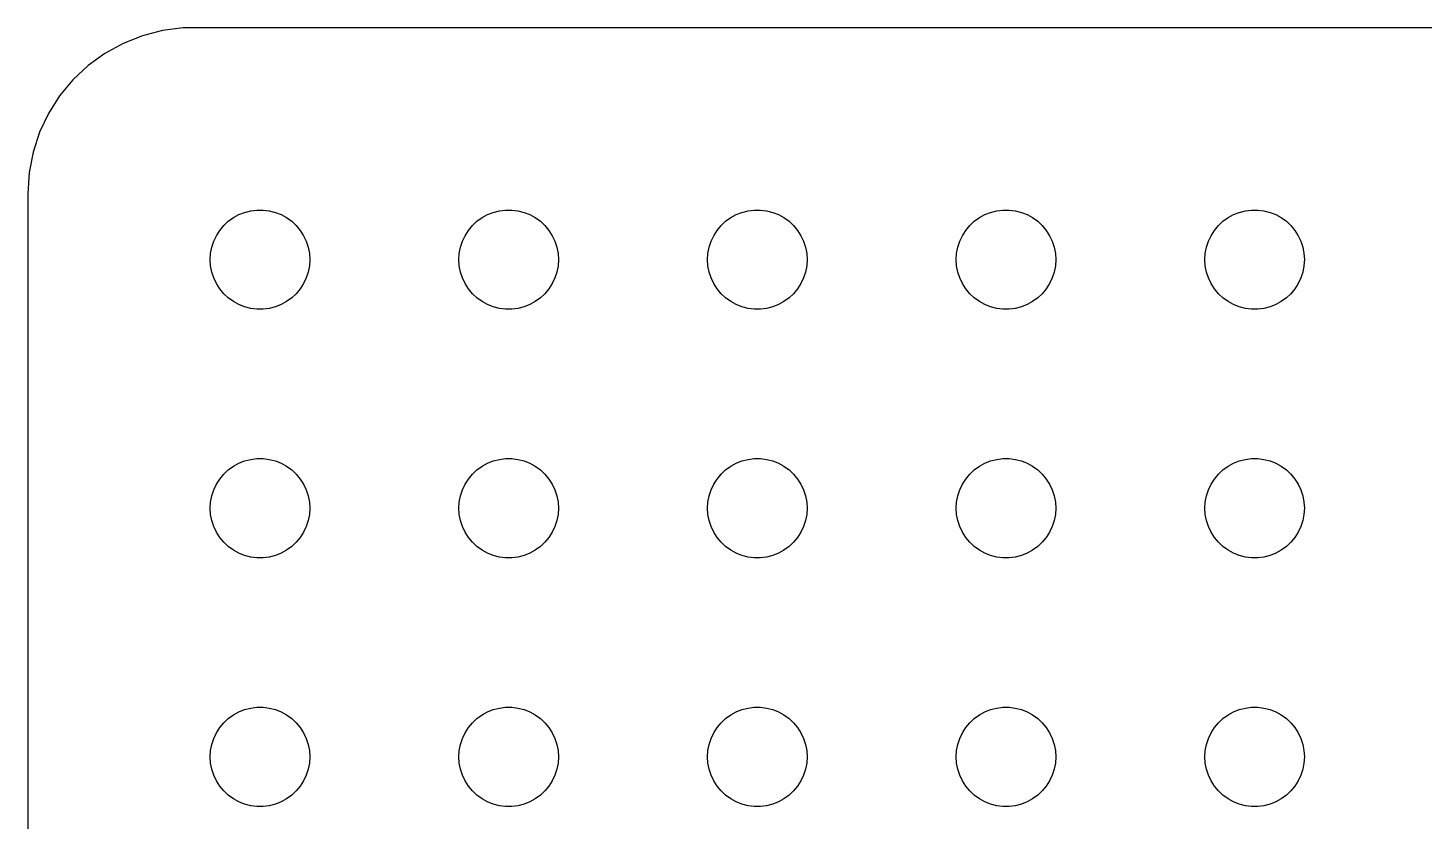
# Model space of a CAD drawing. Header units: metres. Extents: x -44.5 to 44.5, y 32 to 130.
# Drawn here: x -44.5 to -2.39, y 52.06 to 75.99 of the extents above; entities that cross this region are included whole.
import ezdxf

# ---------------------------------------------------------------- set-up
doc = ezdxf.new("R2010")
doc.units = ezdxf.units.M

msp = doc.modelspace()

# ---------------------------------------------------------------- linework, layer by layer
for p, q in [((-40.4369, 75.9114), (-41.0451, 75.7553)), ((-39.8139, 75.9901), (-40.4369, 75.9114)), ((39.8139, 75.9901), (-39.8139, 75.9901)), ((-41.6289, 75.5241), (-42.1791, 75.2216)), ((-41.0451, 75.7553), (-41.6289, 75.5241)), ((-42.1791, 75.2216), (-42.6871, 74.8526)), ((-42.6871, 74.8526), (-43.1448, 74.4227)), ((-43.1448, 74.4227), (-43.5451, 73.9389)), ((-43.5451, 73.9389), (-43.8815, 73.4088)), ((-43.8815, 73.4088), (-44.1489, 72.8406)), ((-44.1489, 72.8406), (-44.3429, 72.2434)), ((-44.3429, 72.2434), (-44.4606, 71.6267)), ((-44.4606, 71.6267), (-44.5, 71)), ((-44.5, 71), (-44.5, 37)), ((-38.3037, 70.2665), (-38.1387, 70.3572)), ((-38.1387, 70.3572), (-37.9635, 70.4266)), ((-37.9635, 70.4266), (-37.7811, 70.4734)), ((-37.7811, 70.4734), (-37.5942, 70.497)), ((-37.5942, 70.497), (-37.4058, 70.497)), ((-37.4058, 70.497), (-37.2189, 70.4734)), ((-37.2189, 70.4734), (-37.0365, 70.4266)), ((-37.0365, 70.4266), (-36.8613, 70.3572)), ((-36.8613, 70.3572), (-36.6963, 70.2665)), ((-30.8037, 70.2665), (-30.6387, 70.3572)), ((-30.6387, 70.3572), (-30.4635, 70.4266)), ((-30.4635, 70.4266), (-30.2811, 70.4734)), ((-30.2811, 70.4734), (-30.0942, 70.497)), ((-30.0942, 70.497), (-29.9058, 70.497)), ((-29.9058, 70.497), (-29.7189, 70.4734)), ((-29.7189, 70.4734), (-29.5365, 70.4266)), ((-29.5365, 70.4266), (-29.3613, 70.3572)), ((-29.3613, 70.3572), (-29.1963, 70.2665)), ((-23.3037, 70.2665), (-23.1387, 70.3572)), ((-23.1387, 70.3572), (-22.9635, 70.4266)), ((-22.9635, 70.4266), (-22.7811, 70.4734)), ((-22.7811, 70.4734), (-22.5942, 70.497)), ((-22.5942, 70.497), (-22.4058, 70.497)), ((-22.4058, 70.497), (-22.2189, 70.4734)), ((-22.2189, 70.4734), (-22.0365, 70.4266)), ((-22.0365, 70.4266), (-21.8613, 70.3572)), ((-21.8613, 70.3572), (-21.6963, 70.2665)), ((-15.8037, 70.2665), (-15.6387, 70.3572)), ((-15.6387, 70.3572), (-15.4635, 70.4266)), ((-15.4635, 70.4266), (-15.2811, 70.4734)), ((-15.2811, 70.4734), (-15.0942, 70.497)), ((-15.0942, 70.497), (-14.9058, 70.497)), ((-14.9058, 70.497), (-14.7189, 70.4734)), ((-14.7189, 70.4734), (-14.5365, 70.4266)), ((-14.5365, 70.4266), (-14.3613, 70.3572)), ((-14.3613, 70.3572), (-14.1963, 70.2665)), ((-8.30373, 70.2665), (-8.13866, 70.3572)), ((-8.13866, 70.3572), (-7.96352, 70.4266)), ((-7.96352, 70.4266), (-7.78107, 70.4734)), ((-7.78107, 70.4734), (-7.59418, 70.497)), ((-7.59418, 70.497), (-7.40581, 70.497)), ((-7.40581, 70.497), (-7.21892, 70.4734)), ((-7.21892, 70.4734), (-7.03647, 70.4266)), ((-7.03647, 70.4266), (-6.86133, 70.3572)), ((-6.86133, 70.3572), (-6.69626, 70.2665)), ((-38.7135, 69.8817), (-38.5934, 70.0268)), ((-38.5934, 70.0268), (-38.4561, 70.1558)), ((-38.4561, 70.1558), (-38.3037, 70.2665)), ((-36.6963, 70.2665), (-36.5439, 70.1558)), ((-36.5439, 70.1558), (-36.4065, 70.0268)), ((-36.4065, 70.0268), (-36.2865, 69.8817)), ((-31.2135, 69.8817), (-31.0934, 70.0268)), ((-31.0934, 70.0268), (-30.9561, 70.1558)), ((-30.9561, 70.1558), (-30.8037, 70.2665)), ((-29.1963, 70.2665), (-29.0439, 70.1558)), ((-29.0439, 70.1558), (-28.9065, 70.0268)), ((-28.9065, 70.0268), (-28.7865, 69.8817)), ((-23.7135, 69.8817), (-23.5934, 70.0268)), ((-23.5934, 70.0268), (-23.4561, 70.1558)), ((-23.4561, 70.1558), (-23.3037, 70.2665)), ((-21.6963, 70.2665), (-21.5439, 70.1558)), ((-21.5439, 70.1558), (-21.4065, 70.0268)), ((-21.4065, 70.0268), (-21.2865, 69.8817)), ((-16.2135, 69.8817), (-16.0934, 70.0268)), ((-16.0934, 70.0268), (-15.9561, 70.1558)), ((-15.9561, 70.1558), (-15.8037, 70.2665)), ((-14.1963, 70.2665), (-14.0439, 70.1558)), ((-14.0439, 70.1558), (-13.9065, 70.0268)), ((-13.9065, 70.0268), (-13.7865, 69.8817)), ((-8.71352, 69.8817), (-8.59344, 70.0268)), ((-8.59344, 70.0268), (-8.45613, 70.1558)), ((-8.45613, 70.1558), (-8.30373, 70.2665)), ((-6.69626, 70.2665), (-6.54385, 70.1558)), ((-6.54385, 70.1558), (-6.40654, 70.0268)), ((-6.40654, 70.0268), (-6.28647, 69.8817)), ((-38.9529, 69.373), (-38.8947, 69.5522)), ((-38.8947, 69.5522), (-38.8145, 69.7226)), ((-38.8145, 69.7226), (-38.7135, 69.8817)), ((-36.2865, 69.8817), (-36.1855, 69.7226)), ((-36.1855, 69.7226), (-36.1053, 69.5522)), ((-36.1053, 69.5522), (-36.0471, 69.373)), ((-31.4529, 69.373), (-31.3947, 69.5522)), ((-31.3947, 69.5522), (-31.3145, 69.7226)), ((-31.3145, 69.7226), (-31.2135, 69.8817)), ((-28.7865, 69.8817), (-28.6855, 69.7226)), ((-28.6855, 69.7226), (-28.6053, 69.5522)), ((-28.6053, 69.5522), (-28.5471, 69.373)), ((-23.9529, 69.373), (-23.8947, 69.5522)), ((-23.8947, 69.5522), (-23.8145, 69.7226)), ((-23.8145, 69.7226), (-23.7135, 69.8817)), ((-21.2865, 69.8817), (-21.1855, 69.7226)), ((-21.1855, 69.7226), (-21.1053, 69.5522)), ((-21.1053, 69.5522), (-21.0471, 69.373)), ((-16.4529, 69.373), (-16.3947, 69.5522)), ((-16.3947, 69.5522), (-16.3145, 69.7226)), ((-16.3145, 69.7226), (-16.2135, 69.8817)), ((-13.7865, 69.8817), (-13.6855, 69.7226)), ((-13.6855, 69.7226), (-13.6053, 69.5522)), ((-13.6053, 69.5522), (-13.5471, 69.373)), ((-8.95287, 69.373), (-8.89465, 69.5522)), ((-8.89465, 69.5522), (-8.81445, 69.7226)), ((-8.81445, 69.7226), (-8.71352, 69.8817)), ((-6.28647, 69.8817), (-6.18553, 69.7226)), ((-6.18553, 69.7226), (-6.10533, 69.5522)), ((-6.10533, 69.5522), (-6.04712, 69.373)), ((-39, 69), (-38.9882, 69.188)), ((-38.9882, 69.188), (-38.9529, 69.373)), ((-36.0471, 69.373), (-36.0118, 69.188)), ((-36.0118, 69.188), (-36, 69)), ((-31.5, 69), (-31.4882, 69.188)), ((-31.4882, 69.188), (-31.4529, 69.373)), ((-28.5471, 69.373), (-28.5118, 69.188)), ((-28.5118, 69.188), (-28.5, 69)), ((-24, 69), (-23.9882, 69.188)), ((-23.9882, 69.188), (-23.9529, 69.373)), ((-21.0471, 69.373), (-21.0118, 69.188)), ((-21.0118, 69.188), (-21, 69)), ((-16.5, 69), (-16.4882, 69.188)), ((-16.4882, 69.188), (-16.4529, 69.373)), ((-13.5471, 69.373), (-13.5118, 69.188)), ((-13.5118, 69.188), (-13.5, 69)), ((-9, 69), (-8.98816, 69.188)), ((-8.98816, 69.188), (-8.95287, 69.373)), ((-6.04712, 69.373), (-6.01183, 69.188)), ((-6.01183, 69.188), (-6, 69)), ((-38.9882, 68.812), (-39, 69)), ((-38.9529, 68.627), (-38.9882, 68.812)), ((-36.0118, 68.812), (-36.0471, 68.627)), ((-36, 69), (-36.0118, 68.812)), ((-31.4882, 68.812), (-31.5, 69)), ((-31.4529, 68.627), (-31.4882, 68.812)), ((-28.5118, 68.812), (-28.5471, 68.627)), ((-28.5, 69), (-28.5118, 68.812)), ((-23.9882, 68.812), (-24, 69)), ((-23.9529, 68.627), (-23.9882, 68.812)), ((-21.0118, 68.812), (-21.0471, 68.627)), ((-21, 69), (-21.0118, 68.812)), ((-16.4882, 68.812), (-16.5, 69)), ((-16.4529, 68.627), (-16.4882, 68.812)), ((-13.5118, 68.812), (-13.5471, 68.627)), ((-13.5, 69), (-13.5118, 68.812)), ((-8.98816, 68.812), (-9, 69)), ((-8.95287, 68.627), (-8.98816, 68.812)), ((-6.01183, 68.812), (-6.04712, 68.627)), ((-6, 69), (-6.01183, 68.812)), ((-38.8947, 68.4478), (-38.9529, 68.627)), ((-38.8145, 68.2774), (-38.8947, 68.4478)), ((-38.7135, 68.1183), (-38.8145, 68.2774)), ((-36.1855, 68.2774), (-36.2865, 68.1183)), ((-36.1053, 68.4478), (-36.1855, 68.2774)), ((-36.0471, 68.627), (-36.1053, 68.4478)), ((-31.3947, 68.4478), (-31.4529, 68.627)), ((-31.3145, 68.2774), (-31.3947, 68.4478)), ((-31.2135, 68.1183), (-31.3145, 68.2774)), ((-28.6855, 68.2774), (-28.7865, 68.1183)), ((-28.6053, 68.4478), (-28.6855, 68.2774)), ((-28.5471, 68.627), (-28.6053, 68.4478)), ((-23.8947, 68.4478), (-23.9529, 68.627)), ((-23.8145, 68.2774), (-23.8947, 68.4478)), ((-23.7135, 68.1183), (-23.8145, 68.2774)), ((-21.1855, 68.2774), (-21.2865, 68.1183)), ((-21.1053, 68.4478), (-21.1855, 68.2774)), ((-21.0471, 68.627), (-21.1053, 68.4478)), ((-16.3947, 68.4478), (-16.4529, 68.627)), ((-16.3145, 68.2774), (-16.3947, 68.4478)), ((-16.2135, 68.1183), (-16.3145, 68.2774)), ((-13.6855, 68.2774), (-13.7865, 68.1183)), ((-13.6053, 68.4478), (-13.6855, 68.2774)), ((-13.5471, 68.627), (-13.6053, 68.4478)), ((-8.89465, 68.4478), (-8.95287, 68.627)), ((-8.81445, 68.2774), (-8.89465, 68.4478)), ((-8.71352, 68.1183), (-8.81445, 68.2774)), ((-6.18553, 68.2774), (-6.28647, 68.1183)), ((-6.10533, 68.4478), (-6.18553, 68.2774)), ((-6.04712, 68.627), (-6.10533, 68.4478)), ((-38.5934, 67.9732), (-38.7135, 68.1183)), ((-38.4561, 67.8442), (-38.5934, 67.9732)), ((-38.3037, 67.7335), (-38.4561, 67.8442)), ((-36.5439, 67.8442), (-36.6963, 67.7335)), ((-36.4065, 67.9732), (-36.5439, 67.8442)), ((-36.2865, 68.1183), (-36.4065, 67.9732)), ((-31.0934, 67.9732), (-31.2135, 68.1183)), ((-30.9561, 67.8442), (-31.0934, 67.9732)), ((-30.8037, 67.7335), (-30.9561, 67.8442)), ((-29.0439, 67.8442), (-29.1963, 67.7335)), ((-28.9065, 67.9732), (-29.0439, 67.8442)), ((-28.7865, 68.1183), (-28.9065, 67.9732)), ((-23.5934, 67.9732), (-23.7135, 68.1183)), ((-23.4561, 67.8442), (-23.5934, 67.9732)), ((-23.3037, 67.7335), (-23.4561, 67.8442)), ((-21.5439, 67.8442), (-21.6963, 67.7335)), ((-21.4065, 67.9732), (-21.5439, 67.8442)), ((-21.2865, 68.1183), (-21.4065, 67.9732)), ((-16.0934, 67.9732), (-16.2135, 68.1183)), ((-15.9561, 67.8442), (-16.0934, 67.9732)), ((-15.8037, 67.7335), (-15.9561, 67.8442)), ((-14.0439, 67.8442), (-14.1963, 67.7335)), ((-13.9065, 67.9732), (-14.0439, 67.8442)), ((-13.7865, 68.1183), (-13.9065, 67.9732)), ((-8.59344, 67.9732), (-8.71352, 68.1183)), ((-8.45613, 67.8442), (-8.59344, 67.9732)), ((-8.30373, 67.7335), (-8.45613, 67.8442)), ((-6.54385, 67.8442), (-6.69626, 67.7335)), ((-6.40654, 67.9732), (-6.54385, 67.8442)), ((-6.28647, 68.1183), (-6.40654, 67.9732)), ((-38.1387, 67.6427), (-38.3037, 67.7335)), ((-37.9635, 67.5734), (-38.1387, 67.6427)), ((-37.7811, 67.5266), (-37.9635, 67.5734)), ((-37.5942, 67.5029), (-37.7811, 67.5266)), ((-37.4058, 67.5029), (-37.5942, 67.5029)), ((-37.2189, 67.5266), (-37.4058, 67.5029)), ((-37.0365, 67.5734), (-37.2189, 67.5266)), ((-36.8613, 67.6427), (-37.0365, 67.5734)), ((-36.6963, 67.7335), (-36.8613, 67.6427)), ((-30.6387, 67.6427), (-30.8037, 67.7335)), ((-30.4635, 67.5734), (-30.6387, 67.6427)), ((-30.2811, 67.5266), (-30.4635, 67.5734)), ((-30.0942, 67.5029), (-30.2811, 67.5266)), ((-29.9058, 67.5029), (-30.0942, 67.5029)), ((-29.7189, 67.5266), (-29.9058, 67.5029)), ((-29.5365, 67.5734), (-29.7189, 67.5266)), ((-29.3613, 67.6427), (-29.5365, 67.5734)), ((-29.1963, 67.7335), (-29.3613, 67.6427)), ((-23.1387, 67.6427), (-23.3037, 67.7335)), ((-22.9635, 67.5734), (-23.1387, 67.6427)), ((-22.7811, 67.5266), (-22.9635, 67.5734)), ((-22.5942, 67.5029), (-22.7811, 67.5266)), ((-22.4058, 67.5029), (-22.5942, 67.5029)), ((-22.2189, 67.5266), (-22.4058, 67.5029)), ((-22.0365, 67.5734), (-22.2189, 67.5266)), ((-21.8613, 67.6427), (-22.0365, 67.5734)), ((-21.6963, 67.7335), (-21.8613, 67.6427)), ((-15.6387, 67.6427), (-15.8037, 67.7335)), ((-15.4635, 67.5734), (-15.6387, 67.6427)), ((-15.2811, 67.5266), (-15.4635, 67.5734)), ((-15.0942, 67.5029), (-15.2811, 67.5266)), ((-14.9058, 67.5029), (-15.0942, 67.5029)), ((-14.7189, 67.5266), (-14.9058, 67.5029)), ((-14.5365, 67.5734), (-14.7189, 67.5266)), ((-14.3613, 67.6427), (-14.5365, 67.5734)), ((-14.1963, 67.7335), (-14.3613, 67.6427)), ((-8.13866, 67.6427), (-8.30373, 67.7335)), ((-7.96352, 67.5734), (-8.13866, 67.6427)), ((-7.78107, 67.5266), (-7.96352, 67.5734)), ((-7.59418, 67.5029), (-7.78107, 67.5266)), ((-7.40581, 67.5029), (-7.59418, 67.5029)), ((-7.21892, 67.5266), (-7.40581, 67.5029)), ((-7.03647, 67.5734), (-7.21892, 67.5266)), ((-6.86133, 67.6427), (-7.03647, 67.5734)), ((-6.69626, 67.7335), (-6.86133, 67.6427)), ((-38.4561, 62.6558), (-38.3037, 62.7665)), ((-38.3037, 62.7665), (-38.1387, 62.8572)), ((-38.1387, 62.8572), (-37.9635, 62.9266)), ((-37.9635, 62.9266), (-37.7811, 62.9734)), ((-37.7811, 62.9734), (-37.5942, 62.997)), ((-37.5942, 62.997), (-37.4058, 62.997)), ((-37.4058, 62.997), (-37.2189, 62.9734)), ((-37.2189, 62.9734), (-37.0365, 62.9266)), ((-37.0365, 62.9266), (-36.8613, 62.8572)), ((-36.8613, 62.8572), (-36.6963, 62.7665)), ((-36.6963, 62.7665), (-36.5439, 62.6558)), ((-30.9561, 62.6558), (-30.8037, 62.7665)), ((-30.8037, 62.7665), (-30.6387, 62.8572)), ((-30.6387, 62.8572), (-30.4635, 62.9266)), ((-30.4635, 62.9266), (-30.2811, 62.9734)), ((-30.2811, 62.9734), (-30.0942, 62.997)), ((-30.0942, 62.997), (-29.9058, 62.997)), ((-29.9058, 62.997), (-29.7189, 62.9734)), ((-29.7189, 62.9734), (-29.5365, 62.9266)), ((-29.5365, 62.9266), (-29.3613, 62.8572)), ((-29.3613, 62.8572), (-29.1963, 62.7665)), ((-29.1963, 62.7665), (-29.0439, 62.6558)), ((-23.4561, 62.6558), (-23.3037, 62.7665)), ((-23.3037, 62.7665), (-23.1387, 62.8572)), ((-23.1387, 62.8572), (-22.9635, 62.9266)), ((-22.9635, 62.9266), (-22.7811, 62.9734)), ((-22.7811, 62.9734), (-22.5942, 62.997)), ((-22.5942, 62.997), (-22.4058, 62.997)), ((-22.4058, 62.997), (-22.2189, 62.9734)), ((-22.2189, 62.9734), (-22.0365, 62.9266)), ((-22.0365, 62.9266), (-21.8613, 62.8572)), ((-21.8613, 62.8572), (-21.6963, 62.7665)), ((-21.6963, 62.7665), (-21.5439, 62.6558)), ((-15.9561, 62.6558), (-15.8037, 62.7665)), ((-15.8037, 62.7665), (-15.6387, 62.8572)), ((-15.6387, 62.8572), (-15.4635, 62.9266)), ((-15.4635, 62.9266), (-15.2811, 62.9734)), ((-15.2811, 62.9734), (-15.0942, 62.997)), ((-15.0942, 62.997), (-14.9058, 62.997)), ((-14.9058, 62.997), (-14.7189, 62.9734)), ((-14.7189, 62.9734), (-14.5365, 62.9266)), ((-14.5365, 62.9266), (-14.3613, 62.8572)), ((-14.3613, 62.8572), (-14.1963, 62.7665)), ((-14.1963, 62.7665), (-14.0439, 62.6558)), ((-8.45613, 62.6558), (-8.30373, 62.7665)), ((-8.30373, 62.7665), (-8.13866, 62.8572)), ((-8.13866, 62.8572), (-7.96352, 62.9266)), ((-7.96352, 62.9266), (-7.78107, 62.9734)), ((-7.78107, 62.9734), (-7.59418, 62.997)), ((-7.59418, 62.997), (-7.40581, 62.997)), ((-7.40581, 62.997), (-7.21892, 62.9734)), ((-7.21892, 62.9734), (-7.03647, 62.9266)), ((-7.03647, 62.9266), (-6.86133, 62.8572)), ((-6.86133, 62.8572), (-6.69626, 62.7665)), ((-6.69626, 62.7665), (-6.54385, 62.6558)), ((-38.8145, 62.2226), (-38.7135, 62.3817)), ((-38.7135, 62.3817), (-38.5934, 62.5268)), ((-38.5934, 62.5268), (-38.4561, 62.6558)), ((-36.5439, 62.6558), (-36.4065, 62.5268)), ((-36.4065, 62.5268), (-36.2865, 62.3817)), ((-36.2865, 62.3817), (-36.1855, 62.2226)), ((-31.3145, 62.2226), (-31.2135, 62.3817)), ((-31.2135, 62.3817), (-31.0934, 62.5268)), ((-31.0934, 62.5268), (-30.9561, 62.6558)), ((-29.0439, 62.6558), (-28.9065, 62.5268)), ((-28.9065, 62.5268), (-28.7865, 62.3817)), ((-28.7865, 62.3817), (-28.6855, 62.2226)), ((-23.8145, 62.2226), (-23.7135, 62.3817)), ((-23.7135, 62.3817), (-23.5934, 62.5268)), ((-23.5934, 62.5268), (-23.4561, 62.6558)), ((-21.5439, 62.6558), (-21.4065, 62.5268)), ((-21.4065, 62.5268), (-21.2865, 62.3817)), ((-21.2865, 62.3817), (-21.1855, 62.2226)), ((-16.3145, 62.2226), (-16.2135, 62.3817)), ((-16.2135, 62.3817), (-16.0934, 62.5268)), ((-16.0934, 62.5268), (-15.9561, 62.6558)), ((-14.0439, 62.6558), (-13.9065, 62.5268)), ((-13.9065, 62.5268), (-13.7865, 62.3817)), ((-13.7865, 62.3817), (-13.6855, 62.2226)), ((-8.81445, 62.2226), (-8.71352, 62.3817)), ((-8.71352, 62.3817), (-8.59344, 62.5268)), ((-8.59344, 62.5268), (-8.45613, 62.6558)), ((-6.54385, 62.6558), (-6.40654, 62.5268)), ((-6.40654, 62.5268), (-6.28647, 62.3817)), ((-6.28647, 62.3817), (-6.18553, 62.2226)), ((-38.9529, 61.873), (-38.8947, 62.0522)), ((-38.8947, 62.0522), (-38.8145, 62.2226)), ((-36.1855, 62.2226), (-36.1053, 62.0522)), ((-36.1053, 62.0522), (-36.0471, 61.873)), ((-31.4529, 61.873), (-31.3947, 62.0522)), ((-31.3947, 62.0522), (-31.3145, 62.2226)), ((-28.6855, 62.2226), (-28.6053, 62.0522)), ((-28.6053, 62.0522), (-28.5471, 61.873)), ((-23.9529, 61.873), (-23.8947, 62.0522)), ((-23.8947, 62.0522), (-23.8145, 62.2226)), ((-21.1855, 62.2226), (-21.1053, 62.0522)), ((-21.1053, 62.0522), (-21.0471, 61.873)), ((-16.4529, 61.873), (-16.3947, 62.0522)), ((-16.3947, 62.0522), (-16.3145, 62.2226)), ((-13.6855, 62.2226), (-13.6053, 62.0522)), ((-13.6053, 62.0522), (-13.5471, 61.873)), ((-8.95287, 61.873), (-8.89465, 62.0522)), ((-8.89465, 62.0522), (-8.81445, 62.2226)), ((-6.18553, 62.2226), (-6.10533, 62.0522)), ((-6.10533, 62.0522), (-6.04712, 61.873)), ((-39, 61.5), (-38.9882, 61.688)), ((-38.9882, 61.312), (-39, 61.5)), ((-38.9882, 61.688), (-38.9529, 61.873)), ((-36.0471, 61.873), (-36.0118, 61.688)), ((-36.0118, 61.688), (-36, 61.5)), ((-36, 61.5), (-36.0118, 61.312)), ((-31.5, 61.5), (-31.4882, 61.688)), ((-31.4882, 61.312), (-31.5, 61.5)), ((-31.4882, 61.688), (-31.4529, 61.873)), ((-28.5471, 61.873), (-28.5118, 61.688)), ((-28.5118, 61.688), (-28.5, 61.5)), ((-28.5, 61.5), (-28.5118, 61.312)), ((-24, 61.5), (-23.9882, 61.688)), ((-23.9882, 61.312), (-24, 61.5)), ((-23.9882, 61.688), (-23.9529, 61.873)), ((-21.0471, 61.873), (-21.0118, 61.688)), ((-21.0118, 61.688), (-21, 61.5)), ((-21, 61.5), (-21.0118, 61.312)), ((-16.5, 61.5), (-16.4882, 61.688)), ((-16.4882, 61.312), (-16.5, 61.5)), ((-16.4882, 61.688), (-16.4529, 61.873)), ((-13.5471, 61.873), (-13.5118, 61.688)), ((-13.5118, 61.688), (-13.5, 61.5)), ((-13.5, 61.5), (-13.5118, 61.312)), ((-9, 61.5), (-8.98816, 61.688)), ((-8.98816, 61.312), (-9, 61.5)), ((-8.98816, 61.688), (-8.95287, 61.873)), ((-6.04712, 61.873), (-6.01183, 61.688)), ((-6.01183, 61.688), (-6, 61.5)), ((-6, 61.5), (-6.01183, 61.312)), ((-38.9529, 61.127), (-38.9882, 61.312)), ((-38.8947, 60.9478), (-38.9529, 61.127)), ((-36.0471, 61.127), (-36.1053, 60.9478)), ((-36.0118, 61.312), (-36.0471, 61.127)), ((-31.4529, 61.127), (-31.4882, 61.312)), ((-31.3947, 60.9478), (-31.4529, 61.127)), ((-28.5471, 61.127), (-28.6053, 60.9478)), ((-28.5118, 61.312), (-28.5471, 61.127)), ((-23.9529, 61.127), (-23.9882, 61.312)), ((-23.8947, 60.9478), (-23.9529, 61.127)), ((-21.0471, 61.127), (-21.1053, 60.9478)), ((-21.0118, 61.312), (-21.0471, 61.127)), ((-16.4529, 61.127), (-16.4882, 61.312)), ((-16.3947, 60.9478), (-16.4529, 61.127)), ((-13.5471, 61.127), (-13.6053, 60.9478)), ((-13.5118, 61.312), (-13.5471, 61.127)), ((-8.95287, 61.127), (-8.98816, 61.312)), ((-8.89465, 60.9478), (-8.95287, 61.127)), ((-6.04712, 61.127), (-6.10533, 60.9478)), ((-6.01183, 61.312), (-6.04712, 61.127)), ((-38.8145, 60.7774), (-38.8947, 60.9478)), ((-38.7135, 60.6183), (-38.8145, 60.7774)), ((-36.1855, 60.7774), (-36.2865, 60.6183)), ((-36.1053, 60.9478), (-36.1855, 60.7774)), ((-31.3145, 60.7774), (-31.3947, 60.9478)), ((-31.2135, 60.6183), (-31.3145, 60.7774)), ((-28.6855, 60.7774), (-28.7865, 60.6183)), ((-28.6053, 60.9478), (-28.6855, 60.7774)), ((-23.8145, 60.7774), (-23.8947, 60.9478)), ((-23.7135, 60.6183), (-23.8145, 60.7774)), ((-21.1855, 60.7774), (-21.2865, 60.6183)), ((-21.1053, 60.9478), (-21.1855, 60.7774)), ((-16.3145, 60.7774), (-16.3947, 60.9478)), ((-16.2135, 60.6183), (-16.3145, 60.7774)), ((-13.6855, 60.7774), (-13.7865, 60.6183)), ((-13.6053, 60.9478), (-13.6855, 60.7774)), ((-8.81445, 60.7774), (-8.89465, 60.9478)), ((-8.71352, 60.6183), (-8.81445, 60.7774)), ((-6.18553, 60.7774), (-6.28647, 60.6183)), ((-6.10533, 60.9478), (-6.18553, 60.7774)), ((-38.5934, 60.4732), (-38.7135, 60.6183)), ((-38.4561, 60.3442), (-38.5934, 60.4732)), ((-38.3037, 60.2335), (-38.4561, 60.3442)), ((-38.1387, 60.1427), (-38.3037, 60.2335)), ((-36.6963, 60.2335), (-36.8613, 60.1427)), ((-36.5439, 60.3442), (-36.6963, 60.2335)), ((-36.4065, 60.4732), (-36.5439, 60.3442)), ((-36.2865, 60.6183), (-36.4065, 60.4732)), ((-31.0934, 60.4732), (-31.2135, 60.6183)), ((-30.9561, 60.3442), (-31.0934, 60.4732)), ((-30.8037, 60.2335), (-30.9561, 60.3442)), ((-30.6387, 60.1427), (-30.8037, 60.2335)), ((-29.1963, 60.2335), (-29.3613, 60.1427)), ((-29.0439, 60.3442), (-29.1963, 60.2335)), ((-28.9065, 60.4732), (-29.0439, 60.3442)), ((-28.7865, 60.6183), (-28.9065, 60.4732)), ((-23.5934, 60.4732), (-23.7135, 60.6183)), ((-23.4561, 60.3442), (-23.5934, 60.4732)), ((-23.3037, 60.2335), (-23.4561, 60.3442)), ((-23.1387, 60.1427), (-23.3037, 60.2335)), ((-21.6963, 60.2335), (-21.8613, 60.1427)), ((-21.5439, 60.3442), (-21.6963, 60.2335)), ((-21.4065, 60.4732), (-21.5439, 60.3442)), ((-21.2865, 60.6183), (-21.4065, 60.4732)), ((-16.0934, 60.4732), (-16.2135, 60.6183)), ((-15.9561, 60.3442), (-16.0934, 60.4732)), ((-15.8037, 60.2335), (-15.9561, 60.3442)), ((-15.6387, 60.1427), (-15.8037, 60.2335)), ((-14.1963, 60.2335), (-14.3613, 60.1427)), ((-14.0439, 60.3442), (-14.1963, 60.2335)), ((-13.9065, 60.4732), (-14.0439, 60.3442)), ((-13.7865, 60.6183), (-13.9065, 60.4732)), ((-8.59344, 60.4732), (-8.71352, 60.6183)), ((-8.45613, 60.3442), (-8.59344, 60.4732)), ((-8.30373, 60.2335), (-8.45613, 60.3442)), ((-8.13866, 60.1427), (-8.30373, 60.2335)), ((-6.69626, 60.2335), (-6.86133, 60.1427)), ((-6.54385, 60.3442), (-6.69626, 60.2335)), ((-6.40654, 60.4732), (-6.54385, 60.3442)), ((-6.28647, 60.6183), (-6.40654, 60.4732)), ((-37.9635, 60.0734), (-38.1387, 60.1427)), ((-37.7811, 60.0266), (-37.9635, 60.0734)), ((-37.5942, 60.0029), (-37.7811, 60.0266)), ((-37.4058, 60.0029), (-37.5942, 60.0029)), ((-37.2189, 60.0266), (-37.4058, 60.0029)), ((-37.0365, 60.0734), (-37.2189, 60.0266)), ((-36.8613, 60.1427), (-37.0365, 60.0734)), ((-30.4635, 60.0734), (-30.6387, 60.1427)), ((-30.2811, 60.0266), (-30.4635, 60.0734)), ((-30.0942, 60.0029), (-30.2811, 60.0266)), ((-29.9058, 60.0029), (-30.0942, 60.0029)), ((-29.7189, 60.0266), (-29.9058, 60.0029)), ((-29.5365, 60.0734), (-29.7189, 60.0266)), ((-29.3613, 60.1427), (-29.5365, 60.0734)), ((-22.9635, 60.0734), (-23.1387, 60.1427)), ((-22.7811, 60.0266), (-22.9635, 60.0734)), ((-22.5942, 60.0029), (-22.7811, 60.0266)), ((-22.4058, 60.0029), (-22.5942, 60.0029)), ((-22.2189, 60.0266), (-22.4058, 60.0029)), ((-22.0365, 60.0734), (-22.2189, 60.0266)), ((-21.8613, 60.1427), (-22.0365, 60.0734)), ((-15.4635, 60.0734), (-15.6387, 60.1427)), ((-15.2811, 60.0266), (-15.4635, 60.0734)), ((-15.0942, 60.0029), (-15.2811, 60.0266)), ((-14.9058, 60.0029), (-15.0942, 60.0029)), ((-14.7189, 60.0266), (-14.9058, 60.0029)), ((-14.5365, 60.0734), (-14.7189, 60.0266)), ((-14.3613, 60.1427), (-14.5365, 60.0734)), ((-7.96352, 60.0734), (-8.13866, 60.1427)), ((-7.78107, 60.0266), (-7.96352, 60.0734)), ((-7.59418, 60.0029), (-7.78107, 60.0266)), ((-7.40581, 60.0029), (-7.59418, 60.0029)), ((-7.21892, 60.0266), (-7.40581, 60.0029)), ((-7.03647, 60.0734), (-7.21892, 60.0266)), ((-6.86133, 60.1427), (-7.03647, 60.0734)), ((-38.4561, 55.1558), (-38.3037, 55.2665)), ((-38.3037, 55.2665), (-38.1387, 55.3572)), ((-38.1387, 55.3572), (-37.9635, 55.4266)), ((-37.9635, 55.4266), (-37.7811, 55.4734)), ((-37.7811, 55.4734), (-37.5942, 55.497)), ((-37.5942, 55.497), (-37.4058, 55.497)), ((-37.4058, 55.497), (-37.2189, 55.4734)), ((-37.2189, 55.4734), (-37.0365, 55.4266)), ((-37.0365, 55.4266), (-36.8613, 55.3572)), ((-36.8613, 55.3572), (-36.6963, 55.2665)), ((-36.6963, 55.2665), (-36.5439, 55.1558)), ((-30.9561, 55.1558), (-30.8037, 55.2665)), ((-30.8037, 55.2665), (-30.6387, 55.3572)), ((-30.6387, 55.3572), (-30.4635, 55.4266)), ((-30.4635, 55.4266), (-30.2811, 55.4734)), ((-30.2811, 55.4734), (-30.0942, 55.497)), ((-30.0942, 55.497), (-29.9058, 55.497)), ((-29.9058, 55.497), (-29.7189, 55.4734)), ((-29.7189, 55.4734), (-29.5365, 55.4266)), ((-29.5365, 55.4266), (-29.3613, 55.3572)), ((-29.3613, 55.3572), (-29.1963, 55.2665)), ((-29.1963, 55.2665), (-29.0439, 55.1558)), ((-23.4561, 55.1558), (-23.3037, 55.2665)), ((-23.3037, 55.2665), (-23.1387, 55.3572)), ((-23.1387, 55.3572), (-22.9635, 55.4266)), ((-22.9635, 55.4266), (-22.7811, 55.4734)), ((-22.7811, 55.4734), (-22.5942, 55.497)), ((-22.5942, 55.497), (-22.4058, 55.497)), ((-22.4058, 55.497), (-22.2189, 55.4734)), ((-22.2189, 55.4734), (-22.0365, 55.4266)), ((-22.0365, 55.4266), (-21.8613, 55.3572)), ((-21.8613, 55.3572), (-21.6963, 55.2665)), ((-21.6963, 55.2665), (-21.5439, 55.1558)), ((-15.9561, 55.1558), (-15.8037, 55.2665)), ((-15.8037, 55.2665), (-15.6387, 55.3572)), ((-15.6387, 55.3572), (-15.4635, 55.4266)), ((-15.4635, 55.4266), (-15.2811, 55.4734)), ((-15.2811, 55.4734), (-15.0942, 55.497)), ((-15.0942, 55.497), (-14.9058, 55.497)), ((-14.9058, 55.497), (-14.7189, 55.4734)), ((-14.7189, 55.4734), (-14.5365, 55.4266)), ((-14.5365, 55.4266), (-14.3613, 55.3572)), ((-14.3613, 55.3572), (-14.1963, 55.2665)), ((-14.1963, 55.2665), (-14.0439, 55.1558)), ((-8.45613, 55.1558), (-8.30373, 55.2665)), ((-8.30373, 55.2665), (-8.13866, 55.3572)), ((-8.13866, 55.3572), (-7.96352, 55.4266)), ((-7.96352, 55.4266), (-7.78107, 55.4734)), ((-7.78107, 55.4734), (-7.59418, 55.497)), ((-7.59418, 55.497), (-7.40581, 55.497)), ((-7.40581, 55.497), (-7.21892, 55.4734)), ((-7.21892, 55.4734), (-7.03647, 55.4266)), ((-7.03647, 55.4266), (-6.86133, 55.3572)), ((-6.86133, 55.3572), (-6.69626, 55.2665)), ((-6.69626, 55.2665), (-6.54385, 55.1558)), ((-38.8145, 54.7226), (-38.7135, 54.8817)), ((-38.7135, 54.8817), (-38.5934, 55.0268)), ((-38.5934, 55.0268), (-38.4561, 55.1558)), ((-36.5439, 55.1558), (-36.4065, 55.0268)), ((-36.4065, 55.0268), (-36.2865, 54.8817)), ((-36.2865, 54.8817), (-36.1855, 54.7226)), ((-31.3145, 54.7226), (-31.2135, 54.8817)), ((-31.2135, 54.8817), (-31.0934, 55.0268)), ((-31.0934, 55.0268), (-30.9561, 55.1558)), ((-29.0439, 55.1558), (-28.9065, 55.0268)), ((-28.9065, 55.0268), (-28.7865, 54.8817)), ((-28.7865, 54.8817), (-28.6855, 54.7226)), ((-23.8145, 54.7226), (-23.7135, 54.8817)), ((-23.7135, 54.8817), (-23.5934, 55.0268)), ((-23.5934, 55.0268), (-23.4561, 55.1558)), ((-21.5439, 55.1558), (-21.4065, 55.0268)), ((-21.4065, 55.0268), (-21.2865, 54.8817)), ((-21.2865, 54.8817), (-21.1855, 54.7226)), ((-16.3145, 54.7226), (-16.2135, 54.8817)), ((-16.2135, 54.8817), (-16.0934, 55.0268)), ((-16.0934, 55.0268), (-15.9561, 55.1558)), ((-14.0439, 55.1558), (-13.9065, 55.0268)), ((-13.9065, 55.0268), (-13.7865, 54.8817)), ((-13.7865, 54.8817), (-13.6855, 54.7226)), ((-8.81445, 54.7226), (-8.71352, 54.8817)), ((-8.71352, 54.8817), (-8.59344, 55.0268)), ((-8.59344, 55.0268), (-8.45613, 55.1558)), ((-6.54385, 55.1558), (-6.40654, 55.0268)), ((-6.40654, 55.0268), (-6.28647, 54.8817)), ((-6.28647, 54.8817), (-6.18553, 54.7226)), ((-38.9882, 54.188), (-38.9529, 54.373)), ((-38.9529, 54.373), (-38.8947, 54.5522)), ((-38.8947, 54.5522), (-38.8145, 54.7226)), ((-36.1855, 54.7226), (-36.1053, 54.5522)), ((-36.1053, 54.5522), (-36.0471, 54.373)), ((-36.0471, 54.373), (-36.0118, 54.188)), ((-31.4882, 54.188), (-31.4529, 54.373)), ((-31.4529, 54.373), (-31.3947, 54.5522)), ((-31.3947, 54.5522), (-31.3145, 54.7226)), ((-28.6855, 54.7226), (-28.6053, 54.5522)), ((-28.6053, 54.5522), (-28.5471, 54.373)), ((-28.5471, 54.373), (-28.5118, 54.188)), ((-23.9882, 54.188), (-23.9529, 54.373)), ((-23.9529, 54.373), (-23.8947, 54.5522)), ((-23.8947, 54.5522), (-23.8145, 54.7226)), ((-21.1855, 54.7226), (-21.1053, 54.5522)), ((-21.1053, 54.5522), (-21.0471, 54.373)), ((-21.0471, 54.373), (-21.0118, 54.188)), ((-16.4882, 54.188), (-16.4529, 54.373)), ((-16.4529, 54.373), (-16.3947, 54.5522)), ((-16.3947, 54.5522), (-16.3145, 54.7226)), ((-13.6855, 54.7226), (-13.6053, 54.5522)), ((-13.6053, 54.5522), (-13.5471, 54.373)), ((-13.5471, 54.373), (-13.5118, 54.188)), ((-8.98816, 54.188), (-8.95287, 54.373)), ((-8.95287, 54.373), (-8.89465, 54.5522)), ((-8.89465, 54.5522), (-8.81445, 54.7226)), ((-6.18553, 54.7226), (-6.10533, 54.5522)), ((-6.10533, 54.5522), (-6.04712, 54.373)), ((-6.04712, 54.373), (-6.01183, 54.188)), ((-39, 54), (-38.9882, 54.188)), ((-38.9882, 53.812), (-39, 54)), ((-36.0118, 54.188), (-36, 54)), ((-36, 54), (-36.0118, 53.812)), ((-31.5, 54), (-31.4882, 54.188)), ((-31.4882, 53.812), (-31.5, 54)), ((-28.5118, 54.188), (-28.5, 54)), ((-28.5, 54), (-28.5118, 53.812)), ((-24, 54), (-23.9882, 54.188)), ((-23.9882, 53.812), (-24, 54)), ((-21.0118, 54.188), (-21, 54)), ((-21, 54), (-21.0118, 53.812)), ((-16.5, 54), (-16.4882, 54.188)), ((-16.4882, 53.812), (-16.5, 54)), ((-13.5118, 54.188), (-13.5, 54)), ((-13.5, 54), (-13.5118, 53.812)), ((-9, 54), (-8.98816, 54.188)), ((-8.98816, 53.812), (-9, 54)), ((-6.01183, 54.188), (-6, 54)), ((-6, 54), (-6.01183, 53.812)), ((-38.9529, 53.627), (-38.9882, 53.812)), ((-38.8947, 53.4478), (-38.9529, 53.627)), ((-36.0471, 53.627), (-36.1053, 53.4478)), ((-36.0118, 53.812), (-36.0471, 53.627)), ((-31.4529, 53.627), (-31.4882, 53.812)), ((-31.3947, 53.4478), (-31.4529, 53.627)), ((-28.5471, 53.627), (-28.6053, 53.4478)), ((-28.5118, 53.812), (-28.5471, 53.627)), ((-23.9529, 53.627), (-23.9882, 53.812)), ((-23.8947, 53.4478), (-23.9529, 53.627)), ((-21.0471, 53.627), (-21.1053, 53.4478)), ((-21.0118, 53.812), (-21.0471, 53.627)), ((-16.4529, 53.627), (-16.4882, 53.812)), ((-16.3947, 53.4478), (-16.4529, 53.627)), ((-13.5471, 53.627), (-13.6053, 53.4478)), ((-13.5118, 53.812), (-13.5471, 53.627)), ((-8.95287, 53.627), (-8.98816, 53.812)), ((-8.89465, 53.4478), (-8.95287, 53.627)), ((-6.04712, 53.627), (-6.10533, 53.4478)), ((-6.01183, 53.812), (-6.04712, 53.627)), ((-38.8145, 53.2774), (-38.8947, 53.4478)), ((-38.7135, 53.1183), (-38.8145, 53.2774)), ((-38.5934, 52.9732), (-38.7135, 53.1183)), ((-36.2865, 53.1183), (-36.4065, 52.9732)), ((-36.1855, 53.2774), (-36.2865, 53.1183)), ((-36.1053, 53.4478), (-36.1855, 53.2774)), ((-31.3145, 53.2774), (-31.3947, 53.4478)), ((-31.2135, 53.1183), (-31.3145, 53.2774)), ((-31.0934, 52.9732), (-31.2135, 53.1183)), ((-28.7865, 53.1183), (-28.9065, 52.9732)), ((-28.6855, 53.2774), (-28.7865, 53.1183)), ((-28.6053, 53.4478), (-28.6855, 53.2774)), ((-23.8145, 53.2774), (-23.8947, 53.4478)), ((-23.7135, 53.1183), (-23.8145, 53.2774)), ((-23.5934, 52.9732), (-23.7135, 53.1183)), ((-21.2865, 53.1183), (-21.4065, 52.9732)), ((-21.1855, 53.2774), (-21.2865, 53.1183)), ((-21.1053, 53.4478), (-21.1855, 53.2774)), ((-16.3145, 53.2774), (-16.3947, 53.4478)), ((-16.2135, 53.1183), (-16.3145, 53.2774)), ((-16.0934, 52.9732), (-16.2135, 53.1183)), ((-13.7865, 53.1183), (-13.9065, 52.9732)), ((-13.6855, 53.2774), (-13.7865, 53.1183)), ((-13.6053, 53.4478), (-13.6855, 53.2774)), ((-8.81445, 53.2774), (-8.89465, 53.4478)), ((-8.71352, 53.1183), (-8.81445, 53.2774)), ((-8.59344, 52.9732), (-8.71352, 53.1183)), ((-6.28647, 53.1183), (-6.40654, 52.9732)), ((-6.18553, 53.2774), (-6.28647, 53.1183)), ((-6.10533, 53.4478), (-6.18553, 53.2774)), ((-38.4561, 52.8442), (-38.5934, 52.9732)), ((-38.3037, 52.7335), (-38.4561, 52.8442)), ((-38.1387, 52.6428), (-38.3037, 52.7335)), ((-37.9635, 52.5734), (-38.1387, 52.6428)), ((-36.8613, 52.6428), (-37.0365, 52.5734)), ((-36.6963, 52.7335), (-36.8613, 52.6428)), ((-36.5439, 52.8442), (-36.6963, 52.7335)), ((-36.4065, 52.9732), (-36.5439, 52.8442)), ((-30.9561, 52.8442), (-31.0934, 52.9732)), ((-30.8037, 52.7335), (-30.9561, 52.8442)), ((-30.6387, 52.6428), (-30.8037, 52.7335)), ((-30.4635, 52.5734), (-30.6387, 52.6428)), ((-29.3613, 52.6428), (-29.5365, 52.5734)), ((-29.1963, 52.7335), (-29.3613, 52.6428)), ((-29.0439, 52.8442), (-29.1963, 52.7335)), ((-28.9065, 52.9732), (-29.0439, 52.8442)), ((-23.4561, 52.8442), (-23.5934, 52.9732)), ((-23.3037, 52.7335), (-23.4561, 52.8442)), ((-23.1387, 52.6428), (-23.3037, 52.7335)), ((-22.9635, 52.5734), (-23.1387, 52.6428)), ((-21.8613, 52.6428), (-22.0365, 52.5734)), ((-21.6963, 52.7335), (-21.8613, 52.6428)), ((-21.5439, 52.8442), (-21.6963, 52.7335)), ((-21.4065, 52.9732), (-21.5439, 52.8442)), ((-15.9561, 52.8442), (-16.0934, 52.9732)), ((-15.8037, 52.7335), (-15.9561, 52.8442)), ((-15.6387, 52.6428), (-15.8037, 52.7335)), ((-15.4635, 52.5734), (-15.6387, 52.6428)), ((-14.3613, 52.6428), (-14.5365, 52.5734)), ((-14.1963, 52.7335), (-14.3613, 52.6428)), ((-14.0439, 52.8442), (-14.1963, 52.7335)), ((-13.9065, 52.9732), (-14.0439, 52.8442)), ((-8.45613, 52.8442), (-8.59344, 52.9732)), ((-8.30373, 52.7335), (-8.45613, 52.8442)), ((-8.13866, 52.6428), (-8.30373, 52.7335)), ((-7.96352, 52.5734), (-8.13866, 52.6428)), ((-6.86133, 52.6428), (-7.03647, 52.5734)), ((-6.69626, 52.7335), (-6.86133, 52.6428)), ((-6.54385, 52.8442), (-6.69626, 52.7335)), ((-6.40654, 52.9732), (-6.54385, 52.8442)), ((-37.7811, 52.5266), (-37.9635, 52.5734)), ((-37.5942, 52.503), (-37.7811, 52.5266)), ((-37.4058, 52.503), (-37.5942, 52.503)), ((-37.2189, 52.5266), (-37.4058, 52.503)), ((-37.0365, 52.5734), (-37.2189, 52.5266)), ((-30.2811, 52.5266), (-30.4635, 52.5734)), ((-30.0942, 52.503), (-30.2811, 52.5266)), ((-29.9058, 52.503), (-30.0942, 52.503)), ((-29.7189, 52.5266), (-29.9058, 52.503)), ((-29.5365, 52.5734), (-29.7189, 52.5266)), ((-22.7811, 52.5266), (-22.9635, 52.5734)), ((-22.5942, 52.503), (-22.7811, 52.5266)), ((-22.4058, 52.503), (-22.5942, 52.503)), ((-22.2189, 52.5266), (-22.4058, 52.503)), ((-22.0365, 52.5734), (-22.2189, 52.5266)), ((-15.2811, 52.5266), (-15.4635, 52.5734)), ((-15.0942, 52.503), (-15.2811, 52.5266)), ((-14.9058, 52.503), (-15.0942, 52.503)), ((-14.7189, 52.5266), (-14.9058, 52.503)), ((-14.5365, 52.5734), (-14.7189, 52.5266)), ((-7.78107, 52.5266), (-7.96352, 52.5734)), ((-7.59418, 52.503), (-7.78107, 52.5266)), ((-7.40581, 52.503), (-7.59418, 52.503)), ((-7.21892, 52.5266), (-7.40581, 52.503)), ((-7.03647, 52.5734), (-7.21892, 52.5266))]:
    msp.add_line(p, q)

doc.saveas('drawing.dxf')
